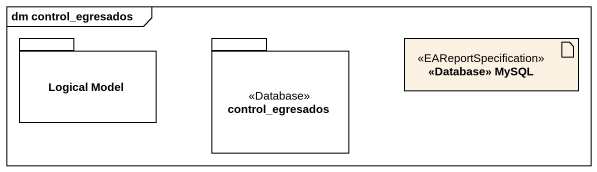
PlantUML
@startuml
mainframe dm control_egresados
package "Logical Model" as Logical_Model {
}
package control_egresados <<Database>> {
}
artifact "<<Database>> MySQL" as Database_MySQL <<EAReportSpecification>>
@enduml
